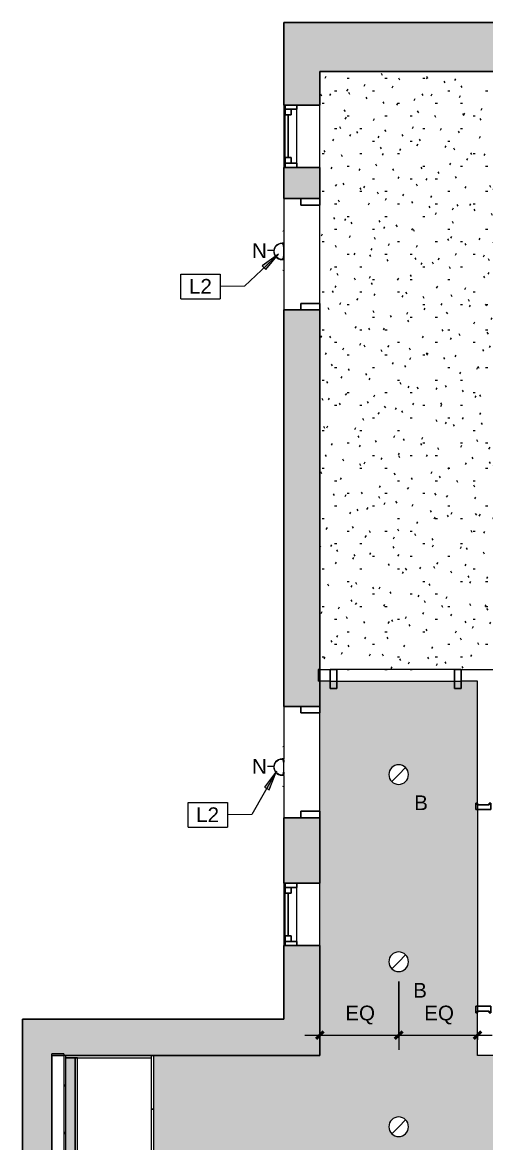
# Model space of a CAD drawing. Header units: inches. Extents: x -529 to 1063, y -2066 to -482.
# Drawn here: x -529.2 to -387.5, y -1784.4 to -1442.2 of the extents above; entities that cross this region are included whole.
import ezdxf

# ---------------------------------------------------------------- set-up
doc = ezdxf.new("R2010")
doc.units = ezdxf.units.IN
doc.header["$MEASUREMENT"] = 0
for name, color, linetype, lineweight in [('A-ANNO-DIMS', 211, 'Continuous', 9), ('A-ANNO-DIMS-48', 211, 'Continuous', 9), ('A-ANNO-KEYN', 231, 'Continuous', 9), ('A-CLNG', 13, 'Continuous', 18), ('A-CLNG-PATT', 13, 'Continuous', 18), ('A-DOOR', 31, 'Continuous', 18), ('A-DOOR-FRAM', 31, 'Continuous', 30), ('A-GLAZ', 151, 'Continuous', 18), ('A-WALL', 113, 'Continuous', 18), ('A-WALL-PATT', 111, 'Continuous', 18), ('E-LITE-EQPM', 33, 'Continuous', 9), ('E-LITE-EQPM-IDEN', 33, 'Continuous', 9), ('I-WALL', 2, 'Continuous', 18), ('Q-CASE', 31, 'Continuous', 9)]:
    doc.layers.add(name, color=color, linetype=linetype, lineweight=lineweight)
doc.styles.add('Arial', font='arial.ttf', dxfattribs={"height": 4.5})
doc.styles.add('Swis721 Lt BT', font='swissl.ttf', dxfattribs={"height": 4.5})
doc.dimstyles.new('OTJ_-_3_32__Linear__1_2__Tolerance', dxfattribs={"dimscale": 12, "dimtxt": 4.748918, "dimasz": 0.1875, "dimexe": 0.375, "dimexo": 0.25, "dimgap": 0.25, "dimtad": 1, "dimdec": 1, "dimrnd": 0.5, "dimzin": 3, "dimdsep": 46, "dimlunit": 4, "dimtxsty": 'Swis721 Lt BT', "dimblk1": 'OBLIQUE', "dimblk2": 'OBLIQUE', "dimsah": 1, "dimcen": 0.09, "dimdle": 0.375, "dimazin": 0, "dimtfac": 1, "dimtdec": 4, "dimtix": 1, "dimtmove": 0, "dimatfit": 3, "dimfxl": 1, "dimtvp": 1, "dimfrac": 2, "dimtolj": 1, "dimtzin": 0, "dimarcsym": 2})
pattern_1 = [(0, (0, 0), (15.36, 3.84), [0.634, -10.886, 0.634, -10.886, -61.44]), (0, (0, 0), (15.36, 3.84), [-23.04, 0.634, -22.406, 0.634, -10.886, -26.88]), (0, (0, 0), (15.36, 3.84), [-57.6, 0.634, -7.046, 0.634, -18.566]), (120, (5.76, 1.92), (-11.0055376, 11.38215), [0.634, -10.886, 0.634, -10.886, -61.44]), (120, (5.76, 1.92), (-11.0055376, 11.38215), [-23.04, 0.634, -22.406, 0.634, -10.886, -26.88]), (120, (5.76, 1.92), (-11.0055376, 11.38215), [-57.6, 0.634, -7.046, 0.634, -18.566]), (240, (7.68, 9.6), (-4.3544624, -15.22215), [0.634, -10.886, 0.634, -10.886, -61.44]), (240, (7.68, 9.6), (-4.3544624, -15.22215), [-23.04, 0.634, -22.406, 0.634, -10.886, -26.88]), (240, (7.68, 9.6), (-4.3544624, -15.22215), [-57.6, 0.634, -7.046, 0.634, -18.566])]

# ---------------------------------------------------------------- blocks, each defined once
blk = doc.blocks.new('Single Flush - D1 2_6_ X 8_ - NOT FR-6102241-1ST FLOOR - RCP')
at = {"layer": 'A-DOOR-FRAM', "color": 8}
for p, q in [((-17, 0.25), (-17, -5.5)), ((-17, 0.25), (-15, 0.25)), ((-15, 0.25), (-15, -5.5)), ((15.000004, 0.25), (15.000004, -5.5)), ((15.000004, 0.25), (17.000004, 0.25)), ((17.000004, 0.25), (17.000004, -5.5)), ((-17, -5.5), (-15, -5.5)), ((15.000004, -5.5), (17.000004, -5.5))]:
    blk.add_line(p, q, dxfattribs=at)
blk = doc.blocks.new('Single Flush - D1 2_6_ X 6_8_ - NOT FR-6102216-1ST FLOOR - RCP')
at = {"layer": 'A-DOOR-FRAM', "color": 8}
for p, q in [((-17, -0.25), (-17, 5.5)), ((-17, 5.5), (-15, 5.5)), ((-15, -0.25), (-15, 5.5)), ((15.000004, -0.25), (15.000004, 5.5)), ((15.000004, 5.5), (17.000004, 5.5)), ((17.000004, -0.25), (17.000004, 5.5)), ((-17, -0.25), (-15, -0.25)), ((15.000004, -0.25), (17.000004, -0.25))]:
    blk.add_line(p, q, dxfattribs=at)
blk = doc.blocks.new('Window-Double-Hung - 1_ 7_  X 52_-5644119-1ST FLOOR - RCP')
at = {"layer": 'A-GLAZ', "color": 8, "lineweight": 30}
for p, q in [((-9.5, 5.5), (-9.5, -5.5)), ((-9.5, 5), (-6.5, 5)), ((-8.25, 5), (-8.25, 1.5)), ((-6.5, 5), (-6.5, 3.25)), ((-6.5, 4.125), (6.5, 4.125)), ((6.5, 5), (9.5, 5)), ((6.5, 5), (6.5, 3.25)), ((8.25, 5), (8.25, 1.5)), ((9.5, -5.5), (9.5, 5.5)), ((-9.5, 1.5), (-8.25, 1.5)), ((-8.25, 3.25), (-6.5, 3.25)), ((8.25, 3.25), (6.5, 3.25)), ((8.25, 1.5), (9.5, 1.5))]:
    blk.add_line(p, q, dxfattribs=at)
at = {"layer": 'A-GLAZ'}
for p, q in [((9.5, 5.5), (-9.5, 5.5)), ((-9.5, -5.5), (9.5, -5.5))]:
    blk.add_line(p, q, dxfattribs=at)
at = {"layer": 'A-GLAZ', "lineweight": 9}
for p, q in [((-6.5, 5), (6.5, 5)), ((-8.25, 1.5), (8.25, 1.5))]:
    blk.add_line(p, q, dxfattribs=at)
blk = doc.blocks.new('Single Flush - D1 3_ X 8_  - NOT FR-6102174-1ST FLOOR - RCP')
at = {"layer": 'A-DOOR-FRAM'}
for p, q in [((-20, 4), (-20, -1.75)), ((-20, 4), (-18, 4)), ((-18, 4), (-18, -1.75)), ((18.000004, 4), (18.000004, -1.75)), ((18.000004, 4), (20.000004, 4)), ((20.000004, 4), (20.000004, -1.75)), ((-20, -1.75), (-18, -1.75)), ((18.000004, -1.75), (20.000004, -1.75))]:
    blk.add_line(p, q, dxfattribs=at)
blk = doc.blocks.new('Downlight - Recessed Can - 6_ Incandescent - 277V-5290754-1ST FLOOR - RCP')
at = {"layer": 'E-LITE-EQPM'}
for q in [(-2.12, -2.12), (2.12, 2.12)]:
    blk.add_line((0, 0), q, dxfattribs=at)
for start, end in [(360, 180), (0, 180), (180, 360), (180, 360)]:
    blk.add_arc((0, 0), 3, start, end, dxfattribs=at)
blk = doc.blocks.new('Double Flush - D2 5_ X 8_-6101976-1ST FLOOR - RCP')
at = {"layer": 'A-DOOR-FRAM'}
for p, q in [((-32, 2.25), (-30, 2.25)), ((-32, 2.25), (-32, 1.75)), ((-32, 1.75), (-31.5, 1.75)), ((-31.5, -1.75), (-31.5, 1.75)), ((-30, -2.25), (-30, 2.25)), ((30.000004, -2.25), (30.000004, 2.25)), ((30.000004, 2.25), (32.000004, 2.25)), ((31.500004, 1.75), (32.000004, 1.75)), ((31.500004, -1.75), (31.500004, 1.75)), ((32.000004, 2.25), (32.000004, 1.75)), ((-32, -1.75), (-31.5, -1.75)), ((-32, -2.25), (-32, -1.75)), ((-32, -2.25), (-30, -2.25)), ((30.000004, -2.25), (32.000004, -2.25)), ((31.500004, -1.75), (32.000004, -1.75)), ((32.000004, -2.25), (32.000004, -1.75))]:
    blk.add_line(p, q, dxfattribs=at)
blk = doc.blocks.new('CW Cupbd1 - Fridge 80_h x 24_d - 2 Doors 2-5962834-1ST FLOOR - RCP')
at = {"layer": 'Q-CASE', "lineweight": 30}
for p, q in [((2.75, -2.36), (2.75, -6.06)), ((34, -6.06), (34, -2.36)), ((34.75, -2.36), (34.75, -28.56)), ((2.75, -6.06), (2.75, -5.31)), ((2.75, -5.31), (34, -5.31)), ((34, -5.31), (34, -6.06)), ((2, -28.56), (2, -16.24))]:
    blk.add_line(p, q, dxfattribs=at)
at = {"layer": 'Q-CASE'}
for p, q in [((2.75, -28.56), (2.75, -6.06)), ((2.75, -6.06), (34, -6.06)), ((34, -6.06), (34, -28.56)), ((18.37, -28.56), (2, -28.56)), ((2, -29.31), (2, -28.56)), ((2, -29.31), (18.37, -29.31)), ((34, -28.56), (2.75, -28.56)), ((18.37, -29.31), (18.37, -28.56)), ((34.75, -28.56), (18.37, -28.56)), ((18.37, -28.56), (18.37, -29.31)), ((18.37, -29.31), (34.75, -29.31)), ((34.75, -28.56), (34.75, -29.31))]:
    blk.add_line(p, q, dxfattribs=at)
blk = doc.blocks.new('spectrum-sconce_round - OUTSIDE 5_W x 4_D x 11_75_H 2-6077111-1ST FLOOR - RCP')
at = {"layer": 'E-LITE-EQPM'}
for p, q in [((-7.43, 6.18), (-7.26, 6.1)), ((-4.07, 6.41), (-4.06, 6.41)), ((-4.07, 6.28), (-4.07, 6.41)), ((-4.07, 6.41), (-4.07, 6.28)), ((-4.07, 6.39), (-4.06, 6.39)), ((-4.07, 6.3), (-4.07, 6.39)), ((-4.07, 6.39), (-4.07, 6.3)), ((-4.07, 6.28), (-4.07, 5.91)), ((-4.06, 6.28), (-4.07, 6.28)), ((-4.06, 6.41), (-4.06, 6.28)), ((-4.06, 6.28), (-4.06, 5.97)), ((-4.06, 5.97), (-4.03, 5.97)), ((-4.06, 5.91), (-4.06, 5.97)), ((-4.06, 5.95), (-4.03, 5.95)), ((-3.81, 5.92), (-4.06, 5.92)), ((-4.06, 5.91), (-4.06, 5.92)), ((-4.03, 6.28), (-4.03, 6.41)), ((-4.03, 5.97), (-4.03, 6.28)), ((-4.03, 6.25), (-3.86, 6.25)), ((-3.86, 6.06), (-4.03, 6.06)), ((-3.86, 6.05), (-4.03, 6.05)), ((-3.81, 5.92), (-3.68, 5.92)), ((-3.68, 5.92), (-3.81, 5.92)), ((-3.81, 5.91), (-3.81, 5.92)), ((-3.68, 5.92), (-3.68, 5.91)), ((-3.68, 5.92), (-3.07, 5.92)), ((-3.07, 5.92), (-3.68, 5.92)), ((-0.05, 5.92), (-3.07, 5.92)), ((-0.05, 5.92), (0.57, 5.92)), ((0.57, 5.92), (-0.05, 5.92)), ((0.57, 5.91), (0.57, 5.92)), ((0.57, 5.92), (0.69, 5.92)), ((0.69, 5.92), (0.57, 5.92)), ((0.94, 5.92), (0.69, 5.92)), ((0.69, 5.91), (0.69, 5.92)), ((0.75, 6.25), (0.91, 6.25)), ((0.91, 6.06), (0.75, 6.06)), ((0.91, 6.05), (0.75, 6.05)), ((0.91, 6.41), (0.91, 6.28)), ((0.91, 6.28), (0.91, 5.97)), ((0.91, 5.97), (0.94, 5.97)), ((0.91, 5.95), (0.94, 5.95)), ((0.94, 6.28), (0.94, 6.41)), ((0.94, 6.41), (0.96, 6.41)), ((0.94, 6.39), (0.96, 6.39)), ((0.94, 5.97), (0.94, 6.28)), ((0.96, 6.28), (0.94, 6.28)), ((0.94, 5.97), (0.94, 5.91)), ((0.94, 5.91), (0.94, 5.92)), ((0.96, 6.28), (0.96, 6.41)), ((0.96, 6.41), (0.96, 6.28)), ((0.96, 6.3), (0.96, 6.39)), ((0.96, 6.39), (0.96, 6.3)), ((0.96, 5.91), (0.96, 6.28)), ((4.59, 6.1), (4.76, 6.18))]:
    blk.add_line(p, q, dxfattribs=at)
at = {"layer": 'E-LITE-EQPM', "flags": 128}
for points in [[(-1.56, 8.91), (-2.11, 8.84), (-2.64, 8.66), (-3.12, 8.36), (-3.51, 7.97), (-3.81, 7.49), (-4, 6.96), (-4.06, 6.41)], [(-4.03, 6.41), (-3.95, 7), (-3.74, 7.55), (-3.41, 8.04), (-2.96, 8.44), (-2.43, 8.71), (-1.86, 8.86), (-1.26, 8.86), (-0.68, 8.71), (-0.16, 8.44), (0.29, 8.04), (0.63, 7.55), (0.84, 7), (0.91, 6.41)], [(-3.95, 6.98), (-3.74, 7.54), (-3.41, 8.03), (-2.96, 8.42), (-2.43, 8.7), (-1.86, 8.84), (-1.26, 8.84), (-0.68, 8.7), (-0.16, 8.42), (0.29, 8.03), (0.63, 7.54), (0.84, 6.98)], [(0.94, 6.41), (0.88, 6.96), (0.69, 7.49), (0.4, 7.97), (0, 8.36), (-0.47, 8.66), (-1, 8.84), (-1.56, 8.91)]]:
    blk.add_lwpolyline(points, dxfattribs=at)
at = {"layer": 'E-LITE-EQPM'}
for centre, start, end in [((-3.87, 6.16), 276.1329, 83.8671), ((-3.87, 6.16), 69.8893, 83.8671), ((-3.87, 6.14), 276.1329, 13.9779), ((-3.87, 6.14), 276.1329, 290.1107), ((-3.87, 6.16), 346.0221, 41.9336), ((-3.87, 6.14), 346.0221, 13.9779), ((0.76, 6.16), 96.1329, 263.8671), ((0.76, 6.16), 166.0221, 207.9557), ((0.76, 6.14), 166.0221, 207.9557), ((0.76, 6.14), 166.0221, 263.8671), ((0.76, 6.16), 124.0886, 152.0443)]:
    blk.add_arc(centre, 0.0943, start, end, dxfattribs=at)
blk = doc.blocks.new('spectrum-sconce_round - OUTSIDE 5_W x 4_D x 11_75_H 2-V6-1ST FLOOR - RCP')
at = {"layer": 'E-LITE-EQPM'}
for p, q in [((-7.43, 6.18), (-7.26, 6.1)), ((-4.07, 6.41), (-4.06, 6.41)), ((-4.07, 6.28), (-4.07, 6.41)), ((-4.07, 6.41), (-4.07, 6.28)), ((-4.07, 6.39), (-4.06, 6.39)), ((-4.07, 6.3), (-4.07, 6.39)), ((-4.07, 6.39), (-4.07, 6.3)), ((-4.07, 6.28), (-4.07, 5.91)), ((-4.06, 6.28), (-4.07, 6.28)), ((-4.06, 5.91), (-4.07, 5.91)), ((-4.06, 5.89), (-4.07, 5.89)), ((-4.06, 6.41), (-4.06, 6.28)), ((-4.06, 6.28), (-4.06, 5.97)), ((-4.06, 5.97), (-4.03, 5.97)), ((-4.06, 5.91), (-4.06, 5.97)), ((-4.06, 5.95), (-4.03, 5.95)), ((-3.81, 5.92), (-4.06, 5.92)), ((-4.06, 5.91), (-4.06, 5.92)), ((-4.06, 5.89), (-4.06, 5.91)), ((-4.06, 5.91), (-3.81, 5.91)), ((-4.06, 5.89), (-3.81, 5.89)), ((-4.03, 6.28), (-4.03, 6.41)), ((-4.03, 5.97), (-4.03, 6.28)), ((-4.03, 6.25), (-3.86, 6.25)), ((-3.86, 6.06), (-4.03, 6.06)), ((-3.86, 6.05), (-4.03, 6.05)), ((-3.81, 5.92), (-3.68, 5.92)), ((-3.68, 5.92), (-3.81, 5.92)), ((-3.81, 5.91), (-3.81, 5.92)), ((-3.68, 5.91), (-3.81, 5.91)), ((-3.81, 5.91), (-3.68, 5.91)), ((-3.81, 5.89), (-3.81, 5.91)), ((-3.81, 5.91), (-3.68, 5.91)), ((-3.68, 5.91), (-3.81, 5.91)), ((-3.68, 5.89), (-3.81, 5.89)), ((-3.81, 5.89), (-3.68, 5.89)), ((-3.68, 5.92), (-3.68, 5.91)), ((-3.68, 5.92), (-3.07, 5.92)), ((-3.07, 5.92), (-3.68, 5.92)), ((-3.68, 5.91), (-3.68, 5.89)), ((-3.07, 5.91), (-3.68, 5.91)), ((-3.68, 5.91), (-3.07, 5.91)), ((-3.68, 5.91), (-3.07, 5.91)), ((-3.07, 5.91), (-3.68, 5.91)), ((-3.07, 5.89), (-3.68, 5.89)), ((-3.68, 5.89), (-3.07, 5.89)), ((-0.05, 5.92), (-3.07, 5.92)), ((-3.07, 5.91), (-0.05, 5.91)), ((-3.07, 5.89), (-0.05, 5.89)), ((-0.05, 5.92), (0.57, 5.92)), ((0.57, 5.92), (-0.05, 5.92)), ((0.57, 5.91), (-0.05, 5.91)), ((-0.05, 5.91), (0.57, 5.91)), ((-0.05, 5.91), (0.57, 5.91)), ((0.57, 5.91), (-0.05, 5.91)), ((0.57, 5.89), (-0.05, 5.89)), ((-0.05, 5.89), (0.57, 5.89)), ((0.57, 5.91), (0.57, 5.92)), ((0.57, 5.92), (0.69, 5.92)), ((0.69, 5.92), (0.57, 5.92)), ((0.57, 5.89), (0.57, 5.91)), ((0.69, 5.91), (0.57, 5.91)), ((0.57, 5.91), (0.69, 5.91)), ((0.57, 5.91), (0.69, 5.91)), ((0.69, 5.91), (0.57, 5.91)), ((0.69, 5.89), (0.57, 5.89)), ((0.57, 5.89), (0.69, 5.89)), ((0.94, 5.92), (0.69, 5.92)), ((0.69, 5.91), (0.69, 5.92)), ((0.69, 5.89), (0.69, 5.91)), ((0.69, 5.91), (0.94, 5.91)), ((0.69, 5.89), (0.94, 5.89)), ((0.75, 6.25), (0.91, 6.25)), ((0.91, 6.06), (0.75, 6.06)), ((0.91, 6.05), (0.75, 6.05)), ((0.91, 6.41), (0.91, 6.28)), ((0.91, 6.28), (0.91, 5.97)), ((0.91, 5.97), (0.94, 5.97)), ((0.91, 5.95), (0.94, 5.95)), ((0.94, 6.28), (0.94, 6.41)), ((0.94, 6.41), (0.96, 6.41)), ((0.94, 6.39), (0.96, 6.39)), ((0.94, 5.97), (0.94, 6.28)), ((0.96, 6.28), (0.94, 6.28)), ((0.94, 5.97), (0.94, 5.91)), ((0.94, 5.91), (0.94, 5.92)), ((0.94, 5.89), (0.94, 5.91)), ((0.96, 5.91), (0.94, 5.91)), ((0.96, 5.89), (0.94, 5.89)), ((0.96, 6.28), (0.96, 6.41)), ((0.96, 6.41), (0.96, 6.28)), ((0.96, 6.3), (0.96, 6.39)), ((0.96, 6.39), (0.96, 6.3)), ((0.96, 5.91), (0.96, 6.28)), ((4.59, 6.1), (4.76, 6.18))]:
    blk.add_line(p, q, dxfattribs=at)
at = {"layer": 'E-LITE-EQPM', "flags": 128}
for points in [[(-1.56, 8.91), (-2.11, 8.84), (-2.64, 8.66), (-3.12, 8.36), (-3.51, 7.97), (-3.81, 7.49), (-4, 6.96), (-4.06, 6.41)], [(-4.03, 6.41), (-3.95, 7), (-3.74, 7.55), (-3.41, 8.04), (-2.96, 8.44), (-2.43, 8.71), (-1.86, 8.86), (-1.26, 8.86), (-0.68, 8.71), (-0.16, 8.44), (0.29, 8.04), (0.63, 7.55), (0.84, 7), (0.91, 6.41)], [(-3.95, 6.98), (-3.74, 7.54), (-3.41, 8.03), (-2.96, 8.42), (-2.43, 8.7), (-1.86, 8.84), (-1.26, 8.84), (-0.68, 8.7), (-0.16, 8.42), (0.29, 8.03), (0.63, 7.54), (0.84, 6.98)], [(0.94, 6.41), (0.88, 6.96), (0.69, 7.49), (0.4, 7.97), (0, 8.36), (-0.47, 8.66), (-1, 8.84), (-1.56, 8.91)]]:
    blk.add_lwpolyline(points, dxfattribs=at)
at = {"layer": 'E-LITE-EQPM'}
for centre, start, end in [((-3.87, 6.16), 276.1329, 83.8671), ((-3.87, 6.16), 69.8893, 83.8671), ((-3.87, 6.14), 276.1329, 13.9779), ((-3.87, 6.14), 276.1329, 290.1107), ((-3.87, 6.16), 346.0221, 41.9336), ((-3.87, 6.14), 346.0221, 13.9779), ((0.76, 6.16), 96.1329, 263.8671), ((0.76, 6.16), 166.0221, 207.9557), ((0.76, 6.14), 166.0221, 207.9557), ((0.76, 6.14), 166.0221, 263.8671), ((0.76, 6.16), 124.0886, 152.0443)]:
    blk.add_arc(centre, 0.0943, start, end, dxfattribs=at)
blk = doc.blocks.new('DIMBLOCK1-1ST FLOOR - RCP')
at = {"layer": 'A-ANNO-DIMS-48'}
for p, q in [((-414.36, -1734.88), (-414.36, -1755.78)), ((-414.36, -1751.28), (-414.36, -1734.88)), ((-438.45, -1752.69), (-438.45, -1746.78)), ((-442.95, -1751.28), (-414.36, -1751.28)), ((-438.45, -1751.28), (-438.45, -1752.69))]:
    blk.add_line(p, q, dxfattribs=at)
at = {"layer": 'A-ANNO-DIMS-48', "lineweight": 50}
for p, q in [((-438.45, -1751.28), (-439.57, -1752.41)), ((-438.45, -1751.28), (-437.32, -1750.16)), ((-414.36, -1751.28), (-415.49, -1752.41)), ((-414.36, -1751.28), (-413.24, -1750.16))]:
    blk.add_line(p, q, dxfattribs=at)
at = {"layer": 'A-ANNO-DIMS-48', "color": 0, "insert": (-430.66, -1742.27), "char_height": 4.5, "width": 10.2215, "attachment_point": 1, "line_spacing_factor": 1.005062, "style": 'Swis721 Lt BT'}
blk.add_mtext('EQ', dxfattribs=at)
blk = doc.blocks.new('_Oblique')
at = {"color": 0, "linetype": 'ByBlock', "lineweight": -2}
blk.add_line((-0.5, -0.5), (0.5, 0.5), dxfattribs=at)
blk = doc.blocks.new('DIMBLOCK2-1ST FLOOR - RCP')
at = {"layer": 'A-ANNO-DIMS-48'}
for p, q in [((-414.36, -1734.88), (-414.36, -1755.78)), ((-414.36, -1751.28), (-414.36, -1734.88)), ((-390.28, -1752.69), (-390.28, -1746.78)), ((-414.36, -1751.28), (-385.78, -1751.28)), ((-390.28, -1751.28), (-390.28, -1752.69))]:
    blk.add_line(p, q, dxfattribs=at)
at = {"layer": 'A-ANNO-DIMS-48', "lineweight": 50}
for p, q in [((-414.36, -1751.28), (-415.49, -1752.41)), ((-414.36, -1751.28), (-413.24, -1750.16)), ((-390.28, -1751.28), (-391.41, -1752.41)), ((-390.28, -1751.28), (-389.16, -1750.16))]:
    blk.add_line(p, q, dxfattribs=at)
at = {"layer": 'A-ANNO-DIMS-48', "color": 0, "insert": (-406.58, -1742.27), "char_height": 4.5, "width": 10.2215, "attachment_point": 1, "line_spacing_factor": 1.005062, "style": 'Swis721 Lt BT'}
blk.add_mtext('EQ', dxfattribs=at)
blk = doc.blocks.new('Keynote Tag - Keynote Number - Boxed-135510-1ST FLOOR - RCP')
at = {"layer": 'A-ANNO-KEYN'}
for p, q in [((-0.125, -0.0792), (-0.125, 0.0781)), ((-0.125, 0.0781), (0.125, 0.0781)), ((0.125, 0.0781), (0.125, -0.0792)), ((-0.125, -0.0792), (0.125, -0.0792))]:
    blk.add_line(p, q, dxfattribs=at)

msp = doc.modelspace()

# ---------------------------------------------------------------- hatches: boundary and pattern name
at = {"layer": 'A-ANNO-KEYN'}
for points in [[(-451.08, -1512.9), (-455.97, -1516.47), (-454.88, -1517.61)], [(-451.62, -1670.76), (-455.26, -1675.59), (-453.89, -1676.37)]]:
    msp.add_hatch(color=256, dxfattribs=at).paths.add_polyline_path(points, flags=0)
at = {"layer": 'A-CLNG-PATT'}
h = msp.add_hatch(dxfattribs=at)
h.set_pattern_fill('FP_1', color=256, style=0, pattern_type=2)
h.set_pattern_definition(pattern_1)
h.paths.add_polyline_path([(-315.32, -1639.7), (-315.32, -1604.45), (-288.95, -1604.45), (-288.95, -1549.39), (-295.32, -1549.39), (-295.32, -1457.2), (-438.45, -1457.2), (-438.45, -1639.7), (-322.24, -1639.7)], flags=0)
h.paths.add_polyline_path([(-364.41, -1562.65), (-364.43, -1562.65), (-366.01, -1562.65), (-369.28, -1562.14), (-372.36, -1561.17), (-375.21, -1559.78), (-377.84, -1557.98), (-380.17, -1555.8), (-382.15, -1553.3), (-383.75, -1550.53), (-384.91, -1547.56), (-385.62, -1544.44), (-385.86, -1541.25), (-385.62, -1538.05), (-384.91, -1534.93), (-383.69, -1531.85), (-382.09, -1529.1), (-380.09, -1526.62), (-377.75, -1524.45), (-375.11, -1522.65), (-372.2, -1521.26), (-369.16, -1520.33), (-365.94, -1519.85), (-362.8, -1519.85), (-359.53, -1520.36), (-356.45, -1521.33), (-353.6, -1522.72), (-350.98, -1524.52), (-348.65, -1526.7), (-346.66, -1529.2), (-345.07, -1531.97), (-343.9, -1534.94), (-343.18, -1538.18), (-342.95, -1541.25), (-343.19, -1544.45), (-343.9, -1547.57), (-345.13, -1550.65), (-346.73, -1553.4), (-348.72, -1555.88), (-351.07, -1558.05), (-353.71, -1559.85), (-356.61, -1561.24), (-359.66, -1562.17), (-362.87, -1562.65), (-364.39, -1562.65)], flags=0)
h = msp.add_hatch(dxfattribs=at)
h.set_pattern_fill('FP_3', color=256, style=0, pattern_type=2)
h.set_pattern_definition(pattern_1)
h.paths.add_polyline_path([(-316.08, -1914.58), (-306.63, -1914.58), (-306.63, -1907.52), (-194.53, -1907.52), (-194.53, -1740.2), (-266.36, -1740.2), (-266.36, -1757.44), (-390.28, -1757.44), (-390.28, -1643.2), (-438.45, -1643.2), (-438.45, -1757.44), (-489.09, -1757.46), (-489.09, -1790.21), (-502.17, -1790.21), (-502.17, -1914.58), (-342.08, -1914.58)], flags=0)
h.paths.add_polyline_path([(-218.44, -1890.52), (-219.22, -1890.41), (-219.94, -1890.11), (-220.57, -1889.64), (-221.04, -1889.02), (-221.34, -1888.29), (-221.44, -1887.52), (-221.34, -1886.74), (-221.04, -1886.02), (-220.57, -1885.39), (-219.94, -1884.92), (-219.22, -1884.62), (-218.44, -1884.52), (-217.67, -1884.62), (-216.94, -1884.92), (-216.32, -1885.39), (-215.85, -1886.02), (-215.55, -1886.74), (-215.44, -1887.52), (-215.55, -1888.29), (-215.85, -1889.02), (-216.32, -1889.64), (-216.94, -1890.11), (-217.67, -1890.41)], flags=0)
h.paths.add_polyline_path([(-352.82, -1890.52), (-353.6, -1890.41), (-354.32, -1890.11), (-354.95, -1889.64), (-355.42, -1889.02), (-355.72, -1888.29), (-355.82, -1887.52), (-355.72, -1886.74), (-355.42, -1886.02), (-354.95, -1885.39), (-354.32, -1884.92), (-353.6, -1884.62), (-352.82, -1884.52), (-352.05, -1884.62), (-351.32, -1884.92), (-350.7, -1885.39), (-350.23, -1886.02), (-349.93, -1886.74), (-349.82, -1887.52), (-349.93, -1888.29), (-350.23, -1889.02), (-350.7, -1889.64), (-351.32, -1890.11), (-352.05, -1890.41)], flags=0)
h.paths.add_polyline_path([(-414.36, -1890.52), (-415.14, -1890.41), (-415.86, -1890.11), (-416.49, -1889.64), (-416.96, -1889.02), (-417.26, -1888.29), (-417.36, -1887.52), (-417.26, -1886.74), (-416.96, -1886.02), (-416.49, -1885.39), (-415.86, -1884.92), (-415.14, -1884.62), (-414.36, -1884.52), (-413.59, -1884.62), (-412.86, -1884.92), (-412.24, -1885.39), (-411.77, -1886.02), (-411.47, -1886.74), (-411.36, -1887.52), (-411.47, -1888.29), (-411.77, -1889.02), (-412.24, -1889.64), (-412.93, -1890.14), (-413.59, -1890.41)], flags=0)
h.paths.add_polyline_path([(-280.82, -1890.52), (-281.6, -1890.41), (-282.32, -1890.11), (-282.95, -1889.64), (-283.42, -1889.02), (-283.72, -1888.29), (-283.82, -1887.52), (-283.72, -1886.74), (-283.42, -1886.02), (-282.95, -1885.39), (-282.32, -1884.92), (-281.6, -1884.62), (-280.82, -1884.52), (-280.05, -1884.62), (-279.32, -1884.92), (-278.7, -1885.39), (-278.23, -1886.02), (-277.93, -1886.74), (-277.82, -1887.52), (-277.93, -1888.29), (-278.23, -1889.02), (-278.7, -1889.64), (-279.32, -1890.11), (-280.06, -1890.42)], flags=0)
h.paths.add_polyline_path([(-479.25, -1885.42), (-479.46, -1885.42), (-480.4, -1884.97), (-481.04, -1884.16), (-481.27, -1883.15), (-481.04, -1882.15), (-480.39, -1881.34), (-479.46, -1880.89), (-478.42, -1880.89), (-477.5, -1881.34), (-476.85, -1882.15), (-476.63, -1883.17), (-476.89, -1884.2), (-477.5, -1884.97), (-478.43, -1885.42), (-478.95, -1885.42)], flags=0)
h.paths.add_polyline_path([(-430.05, -1863.29), (-432.64, -1863.29), (-434.93, -1859.36), (-432.64, -1855.43), (-428.12, -1855.43), (-425.83, -1859.36), (-428.12, -1863.29), (-428.64, -1863.29)], flags=0)
h.paths.add_polyline_path([(-479.46, -1853.99), (-480.4, -1853.54), (-481.04, -1852.73), (-481.27, -1851.72), (-481.04, -1850.72), (-480.39, -1849.91), (-479.46, -1849.46), (-478.42, -1849.47), (-477.5, -1849.91), (-476.85, -1850.72), (-476.62, -1851.72), (-476.85, -1852.73), (-477.5, -1853.54), (-478.43, -1853.99), (-479.37, -1853.99)], flags=0)
h.paths.add_polyline_path([(-280.65, -1850.88), (-281, -1850.88), (-281, -1837.85), (-282.21, -1837.66), (-283.47, -1837.02), (-283.84, -1836.65), (-293.07, -1845.88), (-293.32, -1845.63), (-284.09, -1836.4), (-284.46, -1836.03), (-285.1, -1834.77), (-285.29, -1833.56), (-298.32, -1833.56), (-298.32, -1833.21), (-285.29, -1833.21), (-285.1, -1831.99), (-284.46, -1830.74), (-284.09, -1830.37), (-293.32, -1821.13), (-293.07, -1820.88), (-283.84, -1830.12), (-283.47, -1829.74), (-282.21, -1829.11), (-281, -1828.91), (-281, -1815.88), (-280.65, -1815.88), (-280.65, -1828.91), (-279.43, -1829.11), (-278.18, -1829.74), (-277.81, -1830.12), (-268.57, -1820.88), (-268.32, -1821.13), (-277.56, -1830.37), (-277.18, -1830.74), (-276.55, -1831.99), (-276.35, -1833.21), (-263.32, -1833.21), (-263.32, -1833.56), (-276.35, -1833.56), (-276.55, -1834.77), (-277.18, -1836.03), (-277.56, -1836.4), (-268.32, -1845.63), (-268.57, -1845.88), (-277.81, -1836.65), (-278.18, -1837.02), (-279.43, -1837.66), (-280.65, -1837.85), (-280.65, -1842.43)], flags=0)
h.paths.add_polyline_path([(-428.24, -1843.07), (-432.76, -1843.07), (-435.05, -1839.13), (-432.76, -1835.2), (-428.24, -1835.2), (-425.95, -1839.13), (-427.87, -1842.43)], flags=0)
h.paths.add_polyline_path([(-279.09, -1835.77), (-279.09, -1835.77), (-279.18, -1835.64)], flags=0)
h.paths.add_polyline_path([(-282.37, -1831.25), (-282.37, -1831.25), (-282.47, -1831.12)], flags=0)
h.paths.add_polyline_path([(-478.43, -1822.56), (-479.48, -1822.55), (-480.4, -1822.11), (-481.04, -1821.3), (-481.27, -1820.27), (-481.04, -1819.29), (-480.39, -1818.48), (-479.46, -1818.03), (-478.42, -1818.04), (-477.5, -1818.48), (-476.85, -1819.29), (-476.62, -1820.29), (-476.85, -1821.3), (-477.5, -1822.11), (-478.42, -1822.55)], flags=0)
h.paths.add_polyline_path([(-428.12, -1818.53), (-432.64, -1818.53), (-434.93, -1814.59), (-432.64, -1810.66), (-428.12, -1810.66), (-425.83, -1814.59), (-428.03, -1818.39)], flags=0)
h.paths.add_polyline_path([(-478.94, -1791.13), (-479.48, -1791.12), (-480.4, -1790.68), (-481.04, -1789.87), (-481.27, -1788.87), (-481.04, -1787.86), (-480.4, -1787.05), (-479.46, -1786.6), (-478.43, -1786.6), (-477.5, -1787.05), (-476.85, -1787.86), (-476.62, -1788.87), (-476.85, -1789.87), (-477.5, -1790.68), (-478.43, -1791.13)], flags=0)
h.paths.add_polyline_path([(-513.09, -1789.46), (-513.09, -1758.21), (-516.05, -1758.21), (-516.05, -1789.46), (-515.3, -1789.46)], flags=0)
h.paths.add_polyline_path([(-414.36, -1782.25), (-415.14, -1782.15), (-415.86, -1781.85), (-416.49, -1781.37), (-416.96, -1780.75), (-417.26, -1780.03), (-417.36, -1779.25), (-417.26, -1778.47), (-416.96, -1777.75), (-416.49, -1777.13), (-415.86, -1776.65), (-415.14, -1776.35), (-414.36, -1776.25), (-413.59, -1776.35), (-412.86, -1776.65), (-412.24, -1777.13), (-411.77, -1777.75), (-411.47, -1778.47), (-411.36, -1779.25), (-411.47, -1780.03), (-411.77, -1780.75), (-412.24, -1781.37), (-412.93, -1781.88), (-413.59, -1782.15)], flags=0)
h.paths.add_polyline_path([(-352.82, -1782.25), (-353.6, -1782.15), (-354.32, -1781.85), (-354.95, -1781.37), (-355.42, -1780.75), (-355.72, -1780.03), (-355.82, -1779.25), (-355.72, -1778.47), (-355.42, -1777.75), (-354.95, -1777.13), (-354.32, -1776.65), (-353.6, -1776.35), (-352.82, -1776.25), (-352.05, -1776.35), (-351.32, -1776.65), (-350.7, -1777.13), (-350.23, -1777.75), (-349.93, -1778.47), (-349.82, -1779.25), (-349.93, -1780.03), (-350.23, -1780.75), (-350.7, -1781.37), (-351.32, -1781.85), (-352.05, -1782.15)], flags=0)
h.paths.add_polyline_path([(-280.82, -1782.25), (-281.6, -1782.15), (-282.32, -1781.85), (-282.95, -1781.37), (-283.42, -1780.75), (-283.72, -1780.03), (-283.82, -1779.25), (-283.72, -1778.47), (-283.42, -1777.75), (-282.95, -1777.13), (-282.32, -1776.65), (-281.6, -1776.35), (-280.82, -1776.25), (-280.05, -1776.35), (-279.32, -1776.65), (-278.7, -1777.13), (-278.23, -1777.75), (-277.93, -1778.47), (-277.82, -1779.25), (-277.93, -1780.03), (-278.23, -1780.75), (-278.7, -1781.37), (-279.32, -1781.85), (-280.06, -1782.15)], flags=0)
h.paths.add_polyline_path([(-218.44, -1782.25), (-219.22, -1782.15), (-219.94, -1781.85), (-220.57, -1781.37), (-221.04, -1780.75), (-221.34, -1780.03), (-221.44, -1779.25), (-221.34, -1778.47), (-221.04, -1777.75), (-220.57, -1777.13), (-219.94, -1776.65), (-219.22, -1776.35), (-218.44, -1776.25), (-217.67, -1776.35), (-216.94, -1776.65), (-216.32, -1777.13), (-215.85, -1777.75), (-215.55, -1778.47), (-215.44, -1779.25), (-215.55, -1780.03), (-215.85, -1780.75), (-216.32, -1781.37), (-216.94, -1781.85), (-217.67, -1782.15)], flags=0)
h.paths.add_polyline_path([(-414.36, -1731.88), (-415.14, -1731.78), (-415.86, -1731.48), (-416.49, -1731), (-416.96, -1730.38), (-417.26, -1729.65), (-417.36, -1728.88), (-417.26, -1728.1), (-416.96, -1727.38), (-416.49, -1726.76), (-415.86, -1726.28), (-415.14, -1725.98), (-414.36, -1725.88), (-413.59, -1725.98), (-412.86, -1726.28), (-412.24, -1726.76), (-411.77, -1727.38), (-411.47, -1728.1), (-411.36, -1728.88), (-411.47, -1729.65), (-411.77, -1730.38), (-412.24, -1731), (-412.86, -1731.48), (-413.59, -1731.78)], flags=0)
h.paths.add_polyline_path([(-414.36, -1674.76), (-415.14, -1674.66), (-415.86, -1674.36), (-416.49, -1673.88), (-416.96, -1673.26), (-417.26, -1672.54), (-417.36, -1671.76), (-417.26, -1670.99), (-416.96, -1670.26), (-416.49, -1669.64), (-415.86, -1669.16), (-415.14, -1668.86), (-414.36, -1668.76), (-413.59, -1668.86), (-412.86, -1669.16), (-412.24, -1669.64), (-411.77, -1670.26), (-411.47, -1670.99), (-411.36, -1671.76), (-411.47, -1672.54), (-411.77, -1673.26), (-412.24, -1673.88), (-412.86, -1674.36), (-413.59, -1674.66)], flags=0)
at = {"layer": 'A-WALL-PATT', "lineweight": 9}
h = msp.add_hatch(color=7, dxfattribs=at)
h.paths.add_polyline_path([(-449.45, -1746.44), (-438.45, -1746.44), (-438.45, -1723.94), (-449.45, -1723.94)], flags=0)
h.paths.add_polyline_path([(-449.45, -1704.94), (-438.45, -1704.94), (-438.45, -1684.95), (-449.45, -1684.95), (-449.45, -1688.45)], flags=0)
h.paths.add_polyline_path([(-447.9, -1650.95), (-438.45, -1650.95), (-438.45, -1529.95), (-449.45, -1529.95), (-449.45, -1650.95)], flags=0)
h.paths.add_polyline_path([(-449.45, -1495.95), (-438.45, -1495.95), (-438.45, -1486.45), (-449.45, -1486.45)], flags=0)
h.paths.add_polyline_path([(-438.45, -1467.45), (-438.45, -1442.2), (-449.45, -1442.2), (-449.45, -1467.45)], flags=0)
for points in [[(-280.06, -1457.2), (-277.95, -1457.2), (-277.95, -1442.2), (-438.45, -1442.2), (-438.45, -1457.2), (-295.32, -1457.2)], [(-529.17, -1925.58), (-520.17, -1925.58), (-520.17, -1746.44), (-529.17, -1746.44), (-529.17, -1893.75)], [(-485.67, -1757.44), (-485.67, -1746.44), (-520.17, -1746.44), (-520.17, -1757.44), (-503.85, -1757.44)], [(-485.67, -1757.44), (-438.45, -1757.44), (-438.45, -1746.44), (-485.67, -1746.44), (-485.67, -1756.89)]]:
    msp.add_hatch(color=7, dxfattribs=at).paths.add_polyline_path(points, flags=0)
h = msp.add_hatch(dxfattribs=at)
h.set_pattern_fill('FP_1', color=256, style=0, pattern_type=2)
h.set_pattern_definition(pattern_1)
h.paths.add_polyline_path([(-516.05, -1914.58), (-516.05, -1757.44), (-516.55, -1757.44), (-516.55, -1914.58)], flags=0)

# ---------------------------------------------------------------- linework, layer by layer
at = {"layer": 'A-ANNO-KEYN'}
for p, q in [((-451.08, -1512.9), (-461.4, -1522.73)), ((-451.08, -1512.9), (-455.97, -1516.47)), ((-454.88, -1517.61), (-451.08, -1512.9)), ((-455.97, -1516.47), (-454.88, -1517.61)), ((-461.4, -1522.73), (-468.79, -1522.76)), ((-451.62, -1670.76), (-459.12, -1683.98)), ((-451.62, -1670.76), (-455.26, -1675.59)), ((-453.89, -1676.37), (-451.62, -1670.76)), ((-455.26, -1675.59), (-453.89, -1676.37)), ((-459.12, -1683.98), (-466.59, -1684.01))]:
    msp.add_line(p, q, dxfattribs=at)
at = {"layer": 'A-CLNG'}
msp.add_line((-395.28, -1639.7), (-435.28, -1639.7), dxfattribs=at)
for centre, start, end in [((-414.36, -1671.76), 0, 180), ((-414.36, -1671.76), 180, 0), ((-414.36, -1728.88), 0, 180), ((-414.36, -1728.88), 180, 0), ((-414.36, -1779.25), 0, 180), ((-414.36, -1779.25), 180, 0)]:
    msp.add_arc(centre, 3, start, end, dxfattribs=at)
at = {"layer": 'A-WALL', "color": 8, "lineweight": 30}
for p, q in [((-449.45, -1467.45), (-449.45, -1442.2)), ((-449.45, -1442.2), (-277.95, -1442.2)), ((-438.45, -1457.2), (-438.45, -1467.45)), ((-295.32, -1457.2), (-438.45, -1457.2)), ((-449.45, -1495.95), (-449.45, -1486.45)), ((-438.45, -1486.45), (-438.45, -1495.95)), ((-438.45, -1495.95), (-449.45, -1495.95)), ((-449.45, -1650.95), (-449.45, -1529.95)), ((-449.45, -1529.95), (-438.45, -1529.95)), ((-438.45, -1529.95), (-438.45, -1650.95)), ((-438.45, -1650.95), (-449.45, -1650.95)), ((-449.45, -1704.94), (-449.45, -1684.95)), ((-449.45, -1684.95), (-438.45, -1684.95)), ((-438.45, -1684.95), (-438.45, -1704.94)), ((-449.45, -1746.44), (-449.45, -1723.94)), ((-438.45, -1723.94), (-438.45, -1757.44)), ((-529.17, -1746.44), (-449.45, -1746.44)), ((-529.17, -1925.58), (-529.17, -1746.44)), ((-516.55, -1757.44), (-520.17, -1757.44)), ((-520.17, -1757.44), (-520.17, -1914.58)), ((-438.45, -1757.44), (-516.05, -1757.44))]:
    msp.add_line(p, q, dxfattribs=at)
at = {"layer": 'A-WALL', "lineweight": 9}
for p, q in [((-449.45, -1495.95), (-449.45, -1529.95)), ((-438.45, -1529.95), (-438.45, -1495.95)), ((-449.45, -1650.95), (-449.45, -1666.95)), ((-438.45, -1684.95), (-438.45, -1650.95)), ((-449.45, -1667.22), (-449.45, -1667.96)), ((-449.45, -1670.98), (-449.45, -1671.72)), ((-449.45, -1671.99), (-449.45, -1684.95))]:
    msp.add_line(p, q, dxfattribs=at)
at = {"layer": 'A-WALL'}
for p, q in [((-438.45, -1639.7), (-438.95, -1639.7)), ((-438.45, -1643.2), (-438.95, -1643.2)), ((-520.17, -1757.44), (-520.17, -1756.94)), ((-516.55, -1756.94), (-516.55, -1915.08))]:
    msp.add_line(p, q, dxfattribs=at)
at = {"layer": 'A-WALL', "color": 55}
msp.add_line((-516.05, -1757.44), (-516.55, -1757.44), dxfattribs=at)
at = {"layer": 'E-LITE-EQPM-IDEN'}
for p, q in [((-452.45, -1511.85), (-454.38, -1511.85)), ((-452.45, -1669.25), (-454.38, -1669.25))]:
    msp.add_line(p, q, dxfattribs=at)
at = {"layer": 'I-WALL', "lineweight": 9}
for p, q in [((-438.95, -1639.7), (-438.95, -1643.2)), ((-435.28, -1643.2), (-395.28, -1643.2)), ((-390.28, -1680.95), (-390.28, -1743.95)), ((-516.55, -1756.94), (-520.17, -1756.94))]:
    msp.add_line(p, q, dxfattribs=at)
at = {"layer": 'I-WALL'}
for p, q in [((-438.45, -1639.7), (-435.28, -1639.7)), ((-435.28, -1639.7), (-435.28, -1643.2)), ((-395.28, -1639.7), (-385.24, -1639.7)), ((-395.28, -1643.2), (-395.28, -1639.7)), ((-435.28, -1643.2), (-438.45, -1643.2)), ((-390.28, -1643.2), (-395.28, -1643.2)), ((-390.28, -1680.95), (-390.28, -1643.2)), ((-386.78, -1680.95), (-390.28, -1680.95)), ((-390.28, -1757.44), (-390.28, -1743.95)), ((-390.28, -1743.95), (-386.78, -1743.95)), ((-516.05, -1757.44), (-516.05, -1790.21)), ((-350.28, -1757.44), (-390.28, -1757.44))]:
    msp.add_line(p, q, dxfattribs=at)

# ---------------------------------------------------------------- block references
at = {"layer": 'A-ANNO-KEYN', "xscale": 47.99999999999997, "yscale": 47.99999999999997, "zscale": 47.99999999999997}
for p in [(-474.79, -1522.73), (-472.59, -1683.98)]:
    msp.add_blockref('Keynote Tag - Keynote Number - Boxed-135510-1ST FLOOR - RCP', p, dxfattribs=at)
at = {"layer": 'A-DOOR'}
for name, p, rotation in [('Single Flush - D1 2_6_ X 6_8_ - NOT FR-6102216-1ST FLOOR - RCP', (-443.95, -1512.95), 269.9999999999999), ('Single Flush - D1 3_ X 8_  - NOT FR-6102174-1ST FLOOR - RCP', (-415.28, -1641.45), 180), ('Single Flush - D1 2_6_ X 8_ - NOT FR-6102241-1ST FLOOR - RCP', (-443.95, -1667.95), 89.99999999999991), ('Double Flush - D2 5_ X 8_-6101976-1ST FLOOR - RCP', (-388.53, -1712.45), 89.99999999999991)]:
    msp.add_blockref(name, p, dxfattribs=dict(at, rotation=rotation))
at = {"layer": 'A-GLAZ', "rotation": 89.99999999999991}
for p in [(-443.95, -1476.95), (-443.95, -1714.44)]:
    msp.add_blockref('Window-Double-Hung - 1_ 7_  X 52_-5644119-1ST FLOOR - RCP', p, dxfattribs=at)
at = {"layer": 'E-LITE-EQPM', "rotation": 89.99999999999991}
for name, p in [('spectrum-sconce_round - OUTSIDE 5_W x 4_D x 11_75_H 2-6077111-1ST FLOOR - RCP', (-443.54, -1510.52)), ('spectrum-sconce_round - OUTSIDE 5_W x 4_D x 11_75_H 2-V6-1ST FLOOR - RCP', (-443.54, -1667.91))]:
    msp.add_blockref(name, p, dxfattribs=at)
at = {"layer": 'E-LITE-EQPM'}
for p in [(-414.36, -1671.76), (-414.36, -1728.88), (-414.36, -1779.25)]:
    msp.add_blockref('Downlight - Recessed Can - 6_ Incandescent - 277V-5290754-1ST FLOOR - RCP', p, dxfattribs=at)
at = {"layer": 'Q-CASE', "rotation": 89.99999999999973}
msp.add_blockref('CW Cupbd1 - Fridge 80_h x 24_d - 2 Doors 2-5962834-1ST FLOOR - RCP', (-518.41, -1792.2), dxfattribs=at)

# ---------------------------------------------------------------- texts
at = {"layer": 'A-ANNO-KEYN', "char_height": 4.5, "width": 8.484, "attachment_point": 1, "style": 'Arial'}
for insert in [(-478.36, -1520.5), (-476.17, -1681.76)]:
    msp.add_mtext('L2', dxfattribs=dict(at, insert=insert))
at = {"layer": 'E-LITE-EQPM-IDEN', "char_height": 4.5, "attachment_point": 1, "style": 'Arial'}
for s, insert, width in [('N', (-459.12, -1509.6), 5.6055), ('N', (-459.12, -1666.99), 5.6055), ('B', (-409.63, -1678.1), 5.151), ('B', (-409.93, -1735.34), 5.151)]:
    msp.add_mtext(s, dxfattribs=dict(at, insert=insert, width=width))

# ---------------------------------------------------------------- dimensions: what is measured, and where the dimension line sits
at = {"layer": 'A-ANNO-DIMS'}
for base, p1, p2, picture, middle in [((-414.36, -1751.28), (-438.45, -1749.69), (-414.36, -1731.88), 'DIMBLOCK1-1ST FLOOR - RCP', (-426.41, -1745.81)), ((-390.28, -1751.28), (-414.36, -1731.88), (-390.28, -1749.69), 'DIMBLOCK2-1ST FLOOR - RCP', (-402.32, -1745.81))]:
    dim = msp.add_linear_dim(base=base, p1=p1, p2=p2, text='EQ', dimstyle='OTJ_-_3_32__Linear__1_2__Tolerance', override={"dimpost": '<>', "dimfxl": 29.954832}, dxfattribs=at)
    dim.commit()
    dim.dimension.update_dxf_attribs({"geometry": picture, "text_midpoint": middle})

doc.saveas('drawing.dxf')
